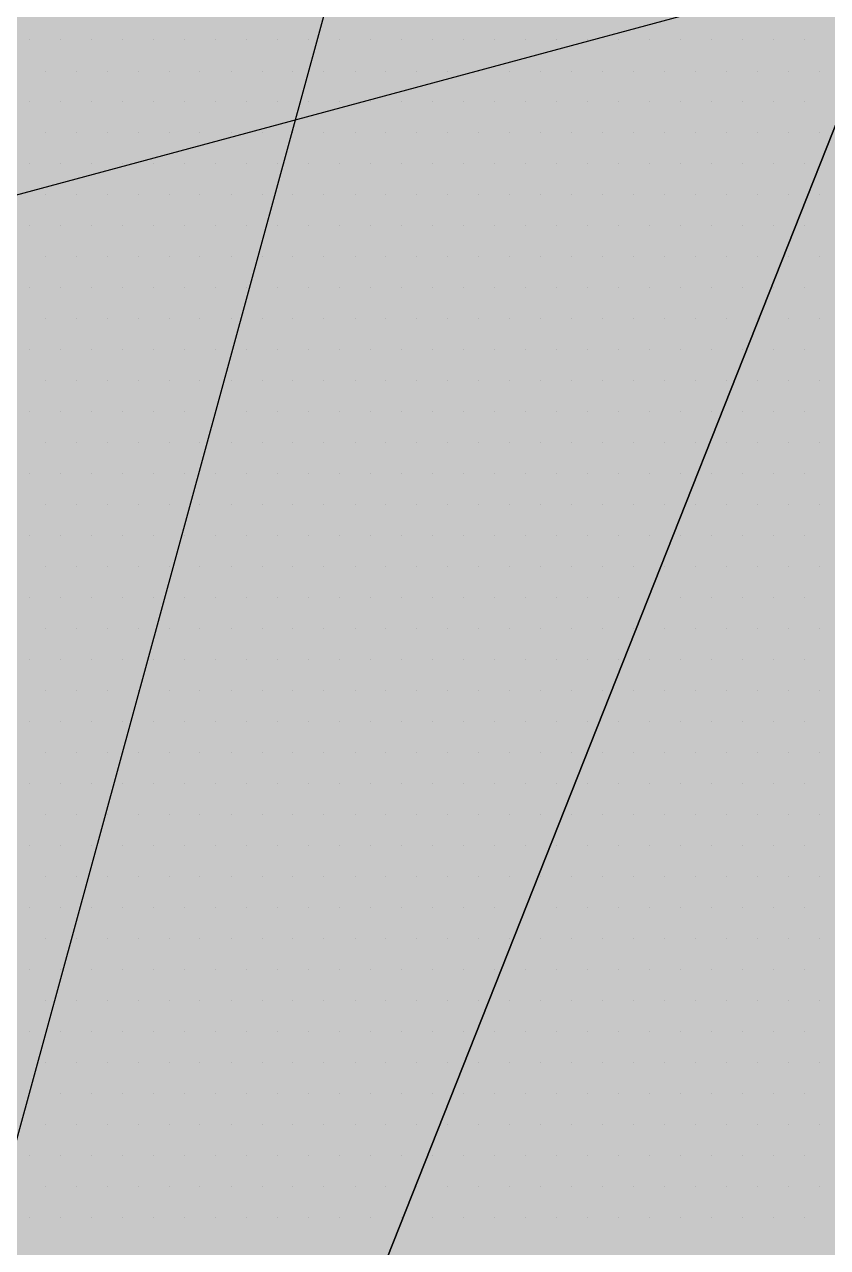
# Paper-space layout 'Layout1' of a CAD drawing. Extents: x -43 to 2298, y -18 to 768.
# Drawn here: x 734.575 to 736.001, y 378.743 to 380.916 of the extents above; entities that cross this region are included whole.
import ezdxf

# ---------------------------------------------------------------- set-up
doc = ezdxf.new("R2010")
doc.units = 0
doc.header["$LTSCALE"] = 2
doc.linetypes.add('CACHEX2', pattern=[0.75, 0.5, -0.25])
doc.layers.add('CARTOUCHE', color=7, linetype='Continuous')
doc.layers.add('LOGO', color=7, linetype='Continuous')

# ---------------------------------------------------------------- blocks, each defined once
blk = doc.blocks.new('A$C715108E3')
at = {"layer": 'LOGO', "color": 131}
for p, q in [((-11.7628, -14.8905), (-11.7628, -14.8905)), ((-11.6713, -14.8905), (-11.6713, -14.8905)), ((-11.5795, -14.8905), (-11.5795, -14.8905)), ((-11.4877, -14.8905), (-11.4877, -14.8905)), ((-11.3966, -14.8905), (-11.3966, -14.8905)), ((-11.3046, -14.8905), (-11.3046, -14.8905)), ((-11.2126, -14.8905), (-11.2126, -14.8905)), ((-11.1213, -14.8905), (-11.1213, -14.8905)), ((-11.0293, -14.8905), (-11.0293, -14.8905)), ((-10.9374, -14.8905), (-10.9374, -14.8905)), ((-10.846, -14.8905), (-10.846, -14.8905)), ((-10.754, -14.8905), (-10.754, -14.8905)), ((-10.6619, -14.8905), (-10.6619, -14.8905)), ((-10.5703, -14.8905), (-10.5703, -14.8905)), ((-10.479, -14.8905), (-10.479, -14.8905)), ((-10.3868, -14.8905), (-10.3868, -14.8905)), ((-10.295, -14.8905), (-10.295, -14.8905)), ((-10.2037, -14.8905), (-10.2037, -14.8905)), ((-10.1117, -14.8905), (-10.1117, -14.8905)), ((-10.0199, -14.8905), (-10.0199, -14.8905)), ((-9.9286, -14.8905), (-9.9286, -14.8905)), ((-9.8369, -14.8905), (-9.8369, -14.8905)), ((-9.7449, -14.8905), (-9.7449, -14.8905)), ((-9.6537, -14.8905), (-9.6537, -14.8905)), ((-9.5616, -14.8905), (-9.5616, -14.8905)), ((-9.4696, -14.8905), (-9.4696, -14.8905)), ((-11.7174, -14.9827), (-11.7174, -14.9827)), ((-11.6252, -14.9827), (-11.6252, -14.9827)), ((-11.5338, -14.9827), (-11.5338, -14.9827)), ((-11.442, -14.9827), (-11.442, -14.9827)), ((-11.3501, -14.9827), (-11.3501, -14.9827)), ((-11.2587, -14.9827), (-11.2587, -14.9827)), ((-11.1668, -14.9827), (-11.1668, -14.9827)), ((-11.0748, -14.9827), (-11.0748, -14.9827)), ((-10.9835, -14.9827), (-10.9835, -14.9827)), ((-10.8917, -14.9827), (-10.8917, -14.9827)), ((-10.7995, -14.9827), (-10.7995, -14.9827)), ((-10.7084, -14.9827), (-10.7084, -14.9827)), ((-10.6166, -14.9827), (-10.6166, -14.9827)), ((-10.5248, -14.9827), (-10.5248, -14.9827)), ((-10.4327, -14.9827), (-10.4327, -14.9827)), ((-10.3415, -14.9827), (-10.3415, -14.9827)), ((-10.2496, -14.9827), (-10.2496, -14.9827)), ((-10.1578, -14.9827), (-10.1578, -14.9827)), ((-10.0662, -14.9827), (-10.0662, -14.9827)), ((-9.9741, -14.9827), (-9.9741, -14.9827)), ((-9.8823, -14.9827), (-9.8823, -14.9827)), ((-9.7912, -14.9827), (-9.7912, -14.9827)), ((-9.699, -14.9827), (-9.699, -14.9827)), ((-9.6072, -14.9827), (-9.6072, -14.9827)), ((-9.5159, -14.9827), (-9.5159, -14.9827)), ((-9.4239, -14.9827), (-9.4239, -14.9827)), ((-11.7628, -15.0742), (-11.7628, -15.0742)), ((-11.6713, -15.0742), (-11.6713, -15.0742)), ((-11.5795, -15.0742), (-11.5795, -15.0742)), ((-11.4877, -15.0742), (-11.4877, -15.0742)), ((-11.3966, -15.0742), (-11.3966, -15.0742)), ((-11.3046, -15.0742), (-11.3046, -15.0742)), ((-11.2126, -15.0742), (-11.2126, -15.0742)), ((-11.1213, -15.0742), (-11.1213, -15.0742)), ((-11.0293, -15.0742), (-11.0293, -15.0742)), ((-10.9374, -15.0742), (-10.9374, -15.0742)), ((-10.846, -15.0742), (-10.846, -15.0742)), ((-10.754, -15.0742), (-10.754, -15.0742)), ((-10.6619, -15.0742), (-10.6619, -15.0742)), ((-10.5703, -15.0742), (-10.5703, -15.0742)), ((-10.479, -15.0742), (-10.479, -15.0742)), ((-10.3868, -15.0742), (-10.3868, -15.0742)), ((-10.295, -15.0742), (-10.295, -15.0742)), ((-10.2037, -15.0742), (-10.2037, -15.0742)), ((-10.1117, -15.0742), (-10.1117, -15.0742)), ((-10.0199, -15.0742), (-10.0199, -15.0742)), ((-9.9286, -15.0742), (-9.9286, -15.0742)), ((-9.8369, -15.0742), (-9.8369, -15.0742)), ((-9.7449, -15.0742), (-9.7449, -15.0742)), ((-9.6537, -15.0742), (-9.6537, -15.0742)), ((-9.5616, -15.0742), (-9.5616, -15.0742)), ((-9.4696, -15.0742), (-9.4696, -15.0742)), ((-11.7174, -15.1655), (-11.7174, -15.1655)), ((-11.6252, -15.1655), (-11.6252, -15.1655)), ((-11.5338, -15.1655), (-11.5338, -15.1655)), ((-11.442, -15.1655), (-11.442, -15.1655)), ((-11.3501, -15.1655), (-11.3501, -15.1655)), ((-11.2587, -15.1655), (-11.2587, -15.1655)), ((-11.1668, -15.1655), (-11.1668, -15.1655)), ((-11.0748, -15.1655), (-11.0748, -15.1655)), ((-10.9835, -15.1655), (-10.9835, -15.1655)), ((-10.8917, -15.1655), (-10.8917, -15.1655)), ((-10.7995, -15.1655), (-10.7995, -15.1655)), ((-10.7084, -15.1655), (-10.7084, -15.1655)), ((-10.6166, -15.1655), (-10.6166, -15.1655)), ((-10.5248, -15.1655), (-10.5248, -15.1655)), ((-10.4327, -15.1655), (-10.4327, -15.1655)), ((-10.3415, -15.1655), (-10.3415, -15.1655)), ((-10.2496, -15.1655), (-10.2496, -15.1655)), ((-10.1578, -15.1655), (-10.1578, -15.1655)), ((-10.0662, -15.1655), (-10.0662, -15.1655)), ((-9.9741, -15.1655), (-9.9741, -15.1655)), ((-9.8823, -15.1655), (-9.8823, -15.1655)), ((-9.7912, -15.1655), (-9.7912, -15.1655)), ((-9.699, -15.1655), (-9.699, -15.1655)), ((-9.6072, -15.1655), (-9.6072, -15.1655)), ((-9.5159, -15.1655), (-9.5159, -15.1655)), ((-9.4239, -15.1655), (-9.4239, -15.1655)), ((-11.7628, -15.2579), (-11.7628, -15.2579)), ((-11.6713, -15.2579), (-11.6713, -15.2579)), ((-11.5795, -15.2579), (-11.5795, -15.2579)), ((-11.4877, -15.2579), (-11.4877, -15.2579)), ((-11.3966, -15.2579), (-11.3966, -15.2579)), ((-11.3046, -15.2579), (-11.3046, -15.2579)), ((-11.2126, -15.2579), (-11.2126, -15.2579)), ((-11.1213, -15.2579), (-11.1213, -15.2579)), ((-11.0293, -15.2579), (-11.0293, -15.2579)), ((-10.9374, -15.2579), (-10.9374, -15.2579)), ((-10.846, -15.2579), (-10.846, -15.2579)), ((-10.754, -15.2579), (-10.754, -15.2579)), ((-10.6619, -15.2579), (-10.6619, -15.2579)), ((-10.5703, -15.2579), (-10.5703, -15.2579)), ((-10.479, -15.2579), (-10.479, -15.2579)), ((-10.3868, -15.2579), (-10.3868, -15.2579)), ((-10.295, -15.2579), (-10.295, -15.2579)), ((-10.2037, -15.2579), (-10.2037, -15.2579)), ((-10.1117, -15.2579), (-10.1117, -15.2579)), ((-10.0199, -15.2579), (-10.0199, -15.2579)), ((-9.9286, -15.2579), (-9.9286, -15.2579)), ((-9.8369, -15.2579), (-9.8369, -15.2579)), ((-9.7449, -15.2579), (-9.7449, -15.2579)), ((-9.6537, -15.2579), (-9.6537, -15.2579)), ((-9.5616, -15.2579), (-9.5616, -15.2579)), ((-9.4696, -15.2579), (-9.4696, -15.2579)), ((-11.7174, -15.3493), (-11.7174, -15.3493)), ((-11.6252, -15.3493), (-11.6252, -15.3493)), ((-11.5338, -15.3493), (-11.5338, -15.3493)), ((-11.442, -15.3493), (-11.442, -15.3493)), ((-11.3501, -15.3493), (-11.3501, -15.3493)), ((-11.2587, -15.3493), (-11.2587, -15.3493)), ((-11.1668, -15.3493), (-11.1668, -15.3493)), ((-11.0748, -15.3493), (-11.0748, -15.3493)), ((-10.9835, -15.3493), (-10.9835, -15.3493)), ((-10.8917, -15.3493), (-10.8917, -15.3493)), ((-10.7995, -15.3493), (-10.7995, -15.3493)), ((-10.7084, -15.3493), (-10.7084, -15.3493)), ((-10.6166, -15.3493), (-10.6166, -15.3493)), ((-10.5248, -15.3493), (-10.5248, -15.3493)), ((-10.4327, -15.3493), (-10.4327, -15.3493)), ((-10.3415, -15.3493), (-10.3415, -15.3493)), ((-10.2496, -15.3493), (-10.2496, -15.3493)), ((-10.1578, -15.3493), (-10.1578, -15.3493)), ((-10.0662, -15.3493), (-10.0662, -15.3493)), ((-9.9741, -15.3493), (-9.9741, -15.3493)), ((-9.8823, -15.3493), (-9.8823, -15.3493)), ((-9.7912, -15.3493), (-9.7912, -15.3493)), ((-9.699, -15.3493), (-9.699, -15.3493)), ((-9.6072, -15.3493), (-9.6072, -15.3493)), ((-9.5159, -15.3493), (-9.5159, -15.3493)), ((-9.4239, -15.3493), (-9.4239, -15.3493)), ((-11.7628, -15.4406), (-11.7628, -15.4406)), ((-11.6713, -15.4406), (-11.6713, -15.4406)), ((-11.5795, -15.4406), (-11.5795, -15.4406)), ((-11.4877, -15.4406), (-11.4877, -15.4406)), ((-11.3966, -15.4406), (-11.3966, -15.4406)), ((-11.3046, -15.4406), (-11.3046, -15.4406)), ((-11.2126, -15.4406), (-11.2126, -15.4406)), ((-11.1213, -15.4406), (-11.1213, -15.4406)), ((-11.0293, -15.4406), (-11.0293, -15.4406)), ((-10.9374, -15.4406), (-10.9374, -15.4406)), ((-10.846, -15.4406), (-10.846, -15.4406)), ((-10.754, -15.4406), (-10.754, -15.4406)), ((-10.6619, -15.4406), (-10.6619, -15.4406)), ((-10.5703, -15.4406), (-10.5703, -15.4406)), ((-10.479, -15.4406), (-10.479, -15.4406)), ((-10.3868, -15.4406), (-10.3868, -15.4406)), ((-10.295, -15.4406), (-10.295, -15.4406)), ((-10.2037, -15.4406), (-10.2037, -15.4406)), ((-10.1117, -15.4406), (-10.1117, -15.4406)), ((-10.0199, -15.4406), (-10.0199, -15.4406)), ((-9.9286, -15.4406), (-9.9286, -15.4406)), ((-9.8369, -15.4406), (-9.8369, -15.4406)), ((-9.7449, -15.4406), (-9.7449, -15.4406)), ((-9.6537, -15.4406), (-9.6537, -15.4406)), ((-9.5616, -15.4406), (-9.5616, -15.4406)), ((-9.4696, -15.4406), (-9.4696, -15.4406)), ((-11.7174, -15.5332), (-11.7174, -15.5332)), ((-11.6252, -15.5332), (-11.6252, -15.5332)), ((-11.5338, -15.5332), (-11.5338, -15.5332)), ((-11.442, -15.5332), (-11.442, -15.5332)), ((-11.3501, -15.5332), (-11.3501, -15.5332)), ((-11.2587, -15.5332), (-11.2587, -15.5332)), ((-11.1668, -15.5332), (-11.1668, -15.5332)), ((-11.0748, -15.5332), (-11.0748, -15.5332)), ((-10.9835, -15.5332), (-10.9835, -15.5332)), ((-10.8917, -15.5332), (-10.8917, -15.5332)), ((-10.7995, -15.5332), (-10.7995, -15.5332)), ((-10.7084, -15.5332), (-10.7084, -15.5332)), ((-10.6166, -15.5332), (-10.6166, -15.5332)), ((-10.5248, -15.5332), (-10.5248, -15.5332)), ((-10.4327, -15.5332), (-10.4327, -15.5332)), ((-10.3415, -15.5332), (-10.3415, -15.5332)), ((-10.2496, -15.5332), (-10.2496, -15.5332)), ((-10.1578, -15.5332), (-10.1578, -15.5332)), ((-10.0662, -15.5332), (-10.0662, -15.5332)), ((-9.9741, -15.5332), (-9.9741, -15.5332)), ((-9.8823, -15.5332), (-9.8823, -15.5332)), ((-9.7912, -15.5332), (-9.7912, -15.5332)), ((-9.699, -15.5332), (-9.699, -15.5332)), ((-9.6072, -15.5332), (-9.6072, -15.5332)), ((-9.5159, -15.5332), (-9.5159, -15.5332)), ((-9.4239, -15.5332), (-9.4239, -15.5332)), ((-11.7628, -15.6246), (-11.7628, -15.6246)), ((-11.6713, -15.6246), (-11.6713, -15.6246)), ((-11.5795, -15.6246), (-11.5795, -15.6246)), ((-11.4877, -15.6246), (-11.4877, -15.6246)), ((-11.3966, -15.6246), (-11.3966, -15.6246)), ((-11.3046, -15.6246), (-11.3046, -15.6246)), ((-11.2126, -15.6246), (-11.2126, -15.6246)), ((-11.1213, -15.6246), (-11.1213, -15.6246)), ((-11.0293, -15.6246), (-11.0293, -15.6246)), ((-10.9374, -15.6246), (-10.9374, -15.6246)), ((-10.846, -15.6246), (-10.846, -15.6246)), ((-10.754, -15.6246), (-10.754, -15.6246)), ((-10.6619, -15.6246), (-10.6619, -15.6246)), ((-10.5703, -15.6246), (-10.5703, -15.6246)), ((-10.479, -15.6246), (-10.479, -15.6246)), ((-10.3868, -15.6246), (-10.3868, -15.6246)), ((-10.295, -15.6246), (-10.295, -15.6246)), ((-10.2037, -15.6246), (-10.2037, -15.6246)), ((-10.1117, -15.6246), (-10.1117, -15.6246)), ((-10.0199, -15.6246), (-10.0199, -15.6246)), ((-9.9286, -15.6246), (-9.9286, -15.6246)), ((-9.8369, -15.6246), (-9.8369, -15.6246)), ((-9.7449, -15.6246), (-9.7449, -15.6246)), ((-9.6537, -15.6246), (-9.6537, -15.6246)), ((-9.5616, -15.6246), (-9.5616, -15.6246)), ((-9.4696, -15.6246), (-9.4696, -15.6246)), ((-11.7174, -15.7159), (-11.7174, -15.7159)), ((-11.6252, -15.7159), (-11.6252, -15.7159)), ((-11.5338, -15.7159), (-11.5338, -15.7159)), ((-11.442, -15.7159), (-11.442, -15.7159)), ((-11.3501, -15.7159), (-11.3501, -15.7159)), ((-11.2587, -15.7159), (-11.2587, -15.7159)), ((-11.1668, -15.7159), (-11.1668, -15.7159)), ((-11.0748, -15.7159), (-11.0748, -15.7159)), ((-10.9835, -15.7159), (-10.9835, -15.7159)), ((-10.8917, -15.7159), (-10.8917, -15.7159)), ((-10.7995, -15.7159), (-10.7995, -15.7159)), ((-10.7084, -15.7159), (-10.7084, -15.7159)), ((-10.6166, -15.7159), (-10.6166, -15.7159)), ((-10.5248, -15.7159), (-10.5248, -15.7159)), ((-10.4327, -15.7159), (-10.4327, -15.7159)), ((-10.3415, -15.7159), (-10.3415, -15.7159)), ((-10.2496, -15.7159), (-10.2496, -15.7159)), ((-10.1578, -15.7159), (-10.1578, -15.7159)), ((-10.0662, -15.7159), (-10.0662, -15.7159)), ((-9.9741, -15.7159), (-9.9741, -15.7159)), ((-9.8823, -15.7159), (-9.8823, -15.7159)), ((-9.7912, -15.7159), (-9.7912, -15.7159)), ((-9.699, -15.7159), (-9.699, -15.7159)), ((-9.6072, -15.7159), (-9.6072, -15.7159)), ((-9.5159, -15.7159), (-9.5159, -15.7159)), ((-9.4239, -15.7159), (-9.4239, -15.7159)), ((-11.7628, -15.8081), (-11.7628, -15.8081)), ((-11.6713, -15.8081), (-11.6713, -15.8081)), ((-11.5795, -15.8081), (-11.5795, -15.8081)), ((-11.4877, -15.8081), (-11.4877, -15.8081)), ((-11.3966, -15.8081), (-11.3966, -15.8081)), ((-11.3046, -15.8081), (-11.3046, -15.8081)), ((-11.2126, -15.8081), (-11.2126, -15.8081)), ((-11.1213, -15.8081), (-11.1213, -15.8081)), ((-11.0293, -15.8081), (-11.0293, -15.8081)), ((-10.9374, -15.8081), (-10.9374, -15.8081)), ((-10.846, -15.8081), (-10.846, -15.8081)), ((-10.754, -15.8081), (-10.754, -15.8081)), ((-10.6619, -15.8081), (-10.6619, -15.8081)), ((-10.5703, -15.8081), (-10.5703, -15.8081)), ((-10.479, -15.8081), (-10.479, -15.8081)), ((-10.3868, -15.8081), (-10.3868, -15.8081)), ((-10.295, -15.8081), (-10.295, -15.8081)), ((-10.2037, -15.8081), (-10.2037, -15.8081)), ((-10.1117, -15.8081), (-10.1117, -15.8081)), ((-10.0199, -15.8081), (-10.0199, -15.8081)), ((-9.9286, -15.8081), (-9.9286, -15.8081)), ((-9.8369, -15.8081), (-9.8369, -15.8081)), ((-9.7449, -15.8081), (-9.7449, -15.8081)), ((-9.6537, -15.8081), (-9.6537, -15.8081)), ((-9.5616, -15.8081), (-9.5616, -15.8081)), ((-9.4696, -15.8081), (-9.4696, -15.8081)), ((-11.7174, -15.8996), (-11.7174, -15.8996)), ((-11.6252, -15.8996), (-11.6252, -15.8996)), ((-11.5338, -15.8996), (-11.5338, -15.8996)), ((-11.442, -15.8996), (-11.442, -15.8996)), ((-11.3501, -15.8996), (-11.3501, -15.8996)), ((-11.2587, -15.8996), (-11.2587, -15.8996)), ((-11.1668, -15.8996), (-11.1668, -15.8996)), ((-11.0748, -15.8996), (-11.0748, -15.8996)), ((-10.9835, -15.8996), (-10.9835, -15.8996)), ((-10.8917, -15.8996), (-10.8917, -15.8996)), ((-10.7995, -15.8996), (-10.7995, -15.8996)), ((-10.7084, -15.8996), (-10.7084, -15.8996)), ((-10.6166, -15.8996), (-10.6166, -15.8996)), ((-10.5248, -15.8996), (-10.5248, -15.8996)), ((-10.4327, -15.8996), (-10.4327, -15.8996)), ((-10.3415, -15.8996), (-10.3415, -15.8996)), ((-10.2496, -15.8996), (-10.2496, -15.8996)), ((-10.1578, -15.8996), (-10.1578, -15.8996)), ((-10.0662, -15.8996), (-10.0662, -15.8996)), ((-9.9741, -15.8996), (-9.9741, -15.8996)), ((-9.8823, -15.8996), (-9.8823, -15.8996)), ((-9.7912, -15.8996), (-9.7912, -15.8996)), ((-9.699, -15.8996), (-9.699, -15.8996)), ((-9.6072, -15.8996), (-9.6072, -15.8996)), ((-9.5159, -15.8996), (-9.5159, -15.8996)), ((-9.4239, -15.8996), (-9.4239, -15.8996)), ((-11.7628, -15.991), (-11.7628, -15.991)), ((-11.6713, -15.991), (-11.6713, -15.991)), ((-11.5795, -15.991), (-11.5795, -15.991)), ((-11.4877, -15.991), (-11.4877, -15.991)), ((-11.3966, -15.991), (-11.3966, -15.991)), ((-11.3046, -15.991), (-11.3046, -15.991)), ((-11.2126, -15.991), (-11.2126, -15.991)), ((-11.1213, -15.991), (-11.1213, -15.991)), ((-11.0293, -15.991), (-11.0293, -15.991)), ((-10.9374, -15.991), (-10.9374, -15.991)), ((-10.846, -15.991), (-10.846, -15.991)), ((-10.754, -15.991), (-10.754, -15.991)), ((-10.6619, -15.991), (-10.6619, -15.991)), ((-10.5703, -15.991), (-10.5703, -15.991)), ((-10.479, -15.991), (-10.479, -15.991)), ((-10.3868, -15.991), (-10.3868, -15.991)), ((-10.295, -15.991), (-10.295, -15.991)), ((-10.2037, -15.991), (-10.2037, -15.991)), ((-10.1117, -15.991), (-10.1117, -15.991)), ((-10.0199, -15.991), (-10.0199, -15.991)), ((-9.9286, -15.991), (-9.9286, -15.991)), ((-9.8369, -15.991), (-9.8369, -15.991)), ((-9.7449, -15.991), (-9.7449, -15.991)), ((-9.6537, -15.991), (-9.6537, -15.991)), ((-9.5616, -15.991), (-9.5616, -15.991)), ((-9.4696, -15.991), (-9.4696, -15.991)), ((-11.7174, -16.0834), (-11.7174, -16.0834)), ((-11.6252, -16.0834), (-11.6252, -16.0834)), ((-11.5338, -16.0834), (-11.5338, -16.0834)), ((-11.442, -16.0834), (-11.442, -16.0834)), ((-11.3501, -16.0834), (-11.3501, -16.0834)), ((-11.2587, -16.0834), (-11.2587, -16.0834)), ((-11.1668, -16.0834), (-11.1668, -16.0834)), ((-11.0748, -16.0834), (-11.0748, -16.0834)), ((-10.9835, -16.0834), (-10.9835, -16.0834)), ((-10.8917, -16.0834), (-10.8917, -16.0834)), ((-10.7995, -16.0834), (-10.7995, -16.0834)), ((-10.7084, -16.0834), (-10.7084, -16.0834)), ((-10.6166, -16.0834), (-10.6166, -16.0834)), ((-10.5248, -16.0834), (-10.5248, -16.0834)), ((-10.4327, -16.0834), (-10.4327, -16.0834)), ((-10.3415, -16.0834), (-10.3415, -16.0834)), ((-10.2496, -16.0834), (-10.2496, -16.0834)), ((-10.1578, -16.0834), (-10.1578, -16.0834)), ((-10.0662, -16.0834), (-10.0662, -16.0834)), ((-9.9741, -16.0834), (-9.9741, -16.0834)), ((-9.8823, -16.0834), (-9.8823, -16.0834)), ((-9.7912, -16.0834), (-9.7912, -16.0834)), ((-9.699, -16.0834), (-9.699, -16.0834)), ((-9.6072, -16.0834), (-9.6072, -16.0834)), ((-9.5159, -16.0834), (-9.5159, -16.0834)), ((-9.4239, -16.0834), (-9.4239, -16.0834)), ((-11.7628, -16.1747), (-11.7628, -16.1747)), ((-11.6713, -16.1747), (-11.6713, -16.1747)), ((-11.5795, -16.1747), (-11.5795, -16.1747)), ((-11.4877, -16.1747), (-11.4877, -16.1747)), ((-11.3966, -16.1747), (-11.3966, -16.1747)), ((-11.3046, -16.1747), (-11.3046, -16.1747)), ((-11.2126, -16.1747), (-11.2126, -16.1747)), ((-11.1213, -16.1747), (-11.1213, -16.1747)), ((-11.0293, -16.1747), (-11.0293, -16.1747)), ((-10.9374, -16.1747), (-10.9374, -16.1747)), ((-10.846, -16.1747), (-10.846, -16.1747)), ((-10.754, -16.1747), (-10.754, -16.1747)), ((-10.6619, -16.1747), (-10.6619, -16.1747)), ((-10.5703, -16.1747), (-10.5703, -16.1747)), ((-10.479, -16.1747), (-10.479, -16.1747)), ((-10.3868, -16.1747), (-10.3868, -16.1747)), ((-10.295, -16.1747), (-10.295, -16.1747)), ((-10.2037, -16.1747), (-10.2037, -16.1747)), ((-10.1117, -16.1747), (-10.1117, -16.1747)), ((-10.0199, -16.1747), (-10.0199, -16.1747)), ((-9.9286, -16.1747), (-9.9286, -16.1747)), ((-9.8369, -16.1747), (-9.8369, -16.1747)), ((-9.7449, -16.1747), (-9.7449, -16.1747)), ((-9.6537, -16.1747), (-9.6537, -16.1747)), ((-9.5616, -16.1747), (-9.5616, -16.1747)), ((-9.4696, -16.1747), (-9.4696, -16.1747)), ((-11.7174, -16.2673), (-11.7174, -16.2673)), ((-11.6252, -16.2673), (-11.6252, -16.2673)), ((-11.5338, -16.2673), (-11.5338, -16.2673)), ((-11.442, -16.2673), (-11.442, -16.2673)), ((-11.3501, -16.2673), (-11.3501, -16.2673)), ((-11.2587, -16.2673), (-11.2587, -16.2673)), ((-11.1668, -16.2673), (-11.1668, -16.2673)), ((-11.0748, -16.2673), (-11.0748, -16.2673)), ((-10.9835, -16.2673), (-10.9835, -16.2673)), ((-10.8917, -16.2673), (-10.8917, -16.2673)), ((-10.7995, -16.2673), (-10.7995, -16.2673)), ((-10.7084, -16.2673), (-10.7084, -16.2673)), ((-10.6166, -16.2673), (-10.6166, -16.2673)), ((-10.5248, -16.2673), (-10.5248, -16.2673)), ((-10.4327, -16.2673), (-10.4327, -16.2673)), ((-10.3415, -16.2673), (-10.3415, -16.2673)), ((-10.2496, -16.2673), (-10.2496, -16.2673)), ((-10.1578, -16.2673), (-10.1578, -16.2673)), ((-10.0662, -16.2673), (-10.0662, -16.2673)), ((-9.9741, -16.2673), (-9.9741, -16.2673)), ((-9.8823, -16.2673), (-9.8823, -16.2673)), ((-9.7912, -16.2673), (-9.7912, -16.2673)), ((-9.699, -16.2673), (-9.699, -16.2673)), ((-9.6072, -16.2673), (-9.6072, -16.2673)), ((-9.5159, -16.2673), (-9.5159, -16.2673)), ((-9.4239, -16.2673), (-9.4239, -16.2673)), ((-11.7628, -16.3587), (-11.7628, -16.3587)), ((-11.6713, -16.3587), (-11.6713, -16.3587)), ((-11.5795, -16.3587), (-11.5795, -16.3587)), ((-11.4877, -16.3587), (-11.4877, -16.3587)), ((-11.3966, -16.3587), (-11.3966, -16.3587)), ((-11.3046, -16.3587), (-11.3046, -16.3587)), ((-11.2126, -16.3587), (-11.2126, -16.3587)), ((-11.1213, -16.3587), (-11.1213, -16.3587)), ((-11.0293, -16.3587), (-11.0293, -16.3587)), ((-10.9374, -16.3587), (-10.9374, -16.3587)), ((-10.846, -16.3587), (-10.846, -16.3587)), ((-10.754, -16.3587), (-10.754, -16.3587)), ((-10.6619, -16.3587), (-10.6619, -16.3587)), ((-10.5703, -16.3587), (-10.5703, -16.3587)), ((-10.479, -16.3587), (-10.479, -16.3587)), ((-10.3868, -16.3587), (-10.3868, -16.3587)), ((-10.295, -16.3587), (-10.295, -16.3587)), ((-10.2037, -16.3587), (-10.2037, -16.3587)), ((-10.1117, -16.3587), (-10.1117, -16.3587)), ((-10.0199, -16.3587), (-10.0199, -16.3587)), ((-9.9286, -16.3587), (-9.9286, -16.3587)), ((-9.8369, -16.3587), (-9.8369, -16.3587)), ((-9.7449, -16.3587), (-9.7449, -16.3587)), ((-9.6537, -16.3587), (-9.6537, -16.3587)), ((-9.5616, -16.3587), (-9.5616, -16.3587)), ((-9.4696, -16.3587), (-9.4696, -16.3587)), ((-11.7174, -16.45), (-11.7174, -16.45)), ((-11.6252, -16.45), (-11.6252, -16.45)), ((-11.5338, -16.45), (-11.5338, -16.45)), ((-11.442, -16.45), (-11.442, -16.45)), ((-11.3501, -16.45), (-11.3501, -16.45)), ((-11.2587, -16.45), (-11.2587, -16.45)), ((-11.1668, -16.45), (-11.1668, -16.45)), ((-11.0748, -16.45), (-11.0748, -16.45)), ((-10.9835, -16.45), (-10.9835, -16.45)), ((-10.8917, -16.45), (-10.8917, -16.45)), ((-10.7995, -16.45), (-10.7995, -16.45)), ((-10.7084, -16.45), (-10.7084, -16.45)), ((-10.6166, -16.45), (-10.6166, -16.45)), ((-10.5248, -16.45), (-10.5248, -16.45)), ((-10.4327, -16.45), (-10.4327, -16.45)), ((-10.3415, -16.45), (-10.3415, -16.45)), ((-10.2496, -16.45), (-10.2496, -16.45)), ((-10.1578, -16.45), (-10.1578, -16.45)), ((-10.0662, -16.45), (-10.0662, -16.45)), ((-9.9741, -16.45), (-9.9741, -16.45)), ((-9.8823, -16.45), (-9.8823, -16.45)), ((-9.7912, -16.45), (-9.7912, -16.45)), ((-9.699, -16.45), (-9.699, -16.45)), ((-9.6072, -16.45), (-9.6072, -16.45)), ((-9.5159, -16.45), (-9.5159, -16.45)), ((-9.4239, -16.45), (-9.4239, -16.45)), ((-11.7628, -16.5424), (-11.7628, -16.5424)), ((-11.6713, -16.5424), (-11.6713, -16.5424)), ((-11.5795, -16.5424), (-11.5795, -16.5424)), ((-11.4877, -16.5424), (-11.4877, -16.5424)), ((-11.3966, -16.5424), (-11.3966, -16.5424)), ((-11.3046, -16.5424), (-11.3046, -16.5424)), ((-11.2126, -16.5424), (-11.2126, -16.5424)), ((-11.1213, -16.5424), (-11.1213, -16.5424)), ((-11.0293, -16.5424), (-11.0293, -16.5424)), ((-10.9374, -16.5424), (-10.9374, -16.5424)), ((-10.846, -16.5424), (-10.846, -16.5424)), ((-10.754, -16.5424), (-10.754, -16.5424)), ((-10.6619, -16.5424), (-10.6619, -16.5424)), ((-10.5703, -16.5424), (-10.5703, -16.5424)), ((-10.479, -16.5424), (-10.479, -16.5424)), ((-10.3868, -16.5424), (-10.3868, -16.5424)), ((-10.295, -16.5424), (-10.295, -16.5424)), ((-10.2037, -16.5424), (-10.2037, -16.5424)), ((-10.1117, -16.5424), (-10.1117, -16.5424)), ((-10.0199, -16.5424), (-10.0199, -16.5424)), ((-9.9286, -16.5424), (-9.9286, -16.5424)), ((-9.8369, -16.5424), (-9.8369, -16.5424)), ((-9.7449, -16.5424), (-9.7449, -16.5424)), ((-9.6537, -16.5424), (-9.6537, -16.5424)), ((-9.5616, -16.5424), (-9.5616, -16.5424)), ((-9.4696, -16.5424), (-9.4696, -16.5424)), ((-11.7174, -16.6339), (-11.7174, -16.6339)), ((-11.6252, -16.6339), (-11.6252, -16.6339)), ((-11.5338, -16.6339), (-11.5338, -16.6339)), ((-11.442, -16.6339), (-11.442, -16.6339)), ((-11.3501, -16.6339), (-11.3501, -16.6339)), ((-11.2587, -16.6339), (-11.2587, -16.6339)), ((-11.1668, -16.6339), (-11.1668, -16.6339)), ((-11.0748, -16.6339), (-11.0748, -16.6339)), ((-10.9835, -16.6339), (-10.9835, -16.6339)), ((-10.8917, -16.6339), (-10.8917, -16.6339)), ((-10.7995, -16.6339), (-10.7995, -16.6339)), ((-10.7084, -16.6339), (-10.7084, -16.6339)), ((-10.6166, -16.6339), (-10.6166, -16.6339)), ((-10.5248, -16.6339), (-10.5248, -16.6339)), ((-10.4327, -16.6339), (-10.4327, -16.6339)), ((-10.3415, -16.6339), (-10.3415, -16.6339)), ((-10.2496, -16.6339), (-10.2496, -16.6339)), ((-10.1578, -16.6339), (-10.1578, -16.6339)), ((-10.0662, -16.6339), (-10.0662, -16.6339)), ((-9.9741, -16.6339), (-9.9741, -16.6339)), ((-9.8823, -16.6339), (-9.8823, -16.6339)), ((-9.7912, -16.6339), (-9.7912, -16.6339)), ((-9.699, -16.6339), (-9.699, -16.6339)), ((-9.6072, -16.6339), (-9.6072, -16.6339)), ((-9.5159, -16.6339), (-9.5159, -16.6339)), ((-9.4239, -16.6339), (-9.4239, -16.6339)), ((-11.7628, -16.7251), (-11.7628, -16.7251)), ((-11.6713, -16.7251), (-11.6713, -16.7251)), ((-11.5795, -16.7251), (-11.5795, -16.7251)), ((-11.4877, -16.7251), (-11.4877, -16.7251)), ((-11.3966, -16.7251), (-11.3966, -16.7251)), ((-11.3046, -16.7251), (-11.3046, -16.7251)), ((-11.2126, -16.7251), (-11.2126, -16.7251)), ((-11.1213, -16.7251), (-11.1213, -16.7251)), ((-11.0293, -16.7251), (-11.0293, -16.7251)), ((-10.9374, -16.7251), (-10.9374, -16.7251)), ((-10.846, -16.7251), (-10.846, -16.7251)), ((-10.754, -16.7251), (-10.754, -16.7251)), ((-10.6619, -16.7251), (-10.6619, -16.7251)), ((-10.5703, -16.7251), (-10.5703, -16.7251)), ((-10.479, -16.7251), (-10.479, -16.7251)), ((-10.3868, -16.7251), (-10.3868, -16.7251)), ((-10.295, -16.7251), (-10.295, -16.7251)), ((-10.2037, -16.7251), (-10.2037, -16.7251)), ((-10.1117, -16.7251), (-10.1117, -16.7251)), ((-10.0199, -16.7251), (-10.0199, -16.7251)), ((-9.9286, -16.7251), (-9.9286, -16.7251)), ((-9.8369, -16.7251), (-9.8369, -16.7251)), ((-9.7449, -16.7251), (-9.7449, -16.7251)), ((-9.6537, -16.7251), (-9.6537, -16.7251)), ((-9.5616, -16.7251), (-9.5616, -16.7251)), ((-9.4696, -16.7251), (-9.4696, -16.7251)), ((-11.7174, -16.8175), (-11.7174, -16.8175)), ((-11.6252, -16.8175), (-11.6252, -16.8175)), ((-11.5338, -16.8175), (-11.5338, -16.8175)), ((-11.442, -16.8175), (-11.442, -16.8175)), ((-11.3501, -16.8175), (-11.3501, -16.8175)), ((-11.2587, -16.8175), (-11.2587, -16.8175)), ((-11.1668, -16.8175), (-11.1668, -16.8175)), ((-11.0748, -16.8175), (-11.0748, -16.8175)), ((-10.9835, -16.8175), (-10.9835, -16.8175)), ((-10.8917, -16.8175), (-10.8917, -16.8175)), ((-10.7995, -16.8175), (-10.7995, -16.8175)), ((-10.7084, -16.8175), (-10.7084, -16.8175)), ((-10.6166, -16.8175), (-10.6166, -16.8175)), ((-10.5248, -16.8175), (-10.5248, -16.8175)), ((-10.4327, -16.8175), (-10.4327, -16.8175)), ((-10.3415, -16.8175), (-10.3415, -16.8175)), ((-10.2496, -16.8175), (-10.2496, -16.8175)), ((-10.1578, -16.8175), (-10.1578, -16.8175)), ((-10.0662, -16.8175), (-10.0662, -16.8175)), ((-9.9741, -16.8175), (-9.9741, -16.8175)), ((-9.8823, -16.8175), (-9.8823, -16.8175)), ((-9.7912, -16.8175), (-9.7912, -16.8175)), ((-9.699, -16.8175), (-9.699, -16.8175)), ((-9.6072, -16.8175), (-9.6072, -16.8175)), ((-9.5159, -16.8175), (-9.5159, -16.8175)), ((-9.4239, -16.8175), (-9.4239, -16.8175)), ((-11.7628, -16.909), (-11.7628, -16.909)), ((-11.6713, -16.909), (-11.6713, -16.909)), ((-11.5795, -16.909), (-11.5795, -16.909)), ((-11.4877, -16.909), (-11.4877, -16.909)), ((-11.3966, -16.909), (-11.3966, -16.909)), ((-11.3046, -16.909), (-11.3046, -16.909)), ((-11.2126, -16.909), (-11.2126, -16.909)), ((-11.1213, -16.909), (-11.1213, -16.909)), ((-11.0293, -16.909), (-11.0293, -16.909)), ((-10.9374, -16.909), (-10.9374, -16.909)), ((-10.846, -16.909), (-10.846, -16.909)), ((-10.754, -16.909), (-10.754, -16.909)), ((-10.6619, -16.909), (-10.6619, -16.909)), ((-10.5703, -16.909), (-10.5703, -16.909)), ((-10.479, -16.909), (-10.479, -16.909)), ((-10.3868, -16.909), (-10.3868, -16.909)), ((-10.295, -16.909), (-10.295, -16.909)), ((-10.2037, -16.909), (-10.2037, -16.909)), ((-10.1117, -16.909), (-10.1117, -16.909)), ((-10.0199, -16.909), (-10.0199, -16.909)), ((-9.9286, -16.909), (-9.9286, -16.909)), ((-9.8369, -16.909), (-9.8369, -16.909)), ((-9.7449, -16.909), (-9.7449, -16.909)), ((-9.6537, -16.909), (-9.6537, -16.909)), ((-9.5616, -16.909), (-9.5616, -16.909)), ((-9.4696, -16.909), (-9.4696, -16.909)), ((-11.7174, -17.0003), (-11.7174, -17.0003)), ((-11.6252, -17.0003), (-11.6252, -17.0003)), ((-11.5338, -17.0003), (-11.5338, -17.0003)), ((-11.442, -17.0003), (-11.442, -17.0003)), ((-11.3501, -17.0003), (-11.3501, -17.0003)), ((-11.2587, -17.0003), (-11.2587, -17.0003)), ((-11.1668, -17.0003), (-11.1668, -17.0003)), ((-11.0748, -17.0003), (-11.0748, -17.0003)), ((-10.9835, -17.0003), (-10.9835, -17.0003)), ((-10.8917, -17.0003), (-10.8917, -17.0003)), ((-10.7995, -17.0003), (-10.7995, -17.0003)), ((-10.7084, -17.0003), (-10.7084, -17.0003)), ((-10.6166, -17.0003), (-10.6166, -17.0003)), ((-10.5248, -17.0003), (-10.5248, -17.0003)), ((-10.4327, -17.0003), (-10.4327, -17.0003)), ((-10.3415, -17.0003), (-10.3415, -17.0003)), ((-10.2496, -17.0003), (-10.2496, -17.0003)), ((-10.1578, -17.0003), (-10.1578, -17.0003)), ((-10.0662, -17.0003), (-10.0662, -17.0003)), ((-9.9741, -17.0003), (-9.9741, -17.0003)), ((-9.8823, -17.0003), (-9.8823, -17.0003)), ((-9.7912, -17.0003), (-9.7912, -17.0003)), ((-9.699, -17.0003), (-9.699, -17.0003)), ((-9.6072, -17.0003), (-9.6072, -17.0003)), ((-9.5159, -17.0003), (-9.5159, -17.0003)), ((-9.4239, -17.0003), (-9.4239, -17.0003)), ((-11.7628, -17.0928), (-11.7628, -17.0928)), ((-11.6713, -17.0928), (-11.6713, -17.0928)), ((-11.5795, -17.0928), (-11.5795, -17.0928)), ((-11.4877, -17.0928), (-11.4877, -17.0928)), ((-11.3966, -17.0928), (-11.3966, -17.0928)), ((-11.3046, -17.0928), (-11.3046, -17.0928)), ((-11.2126, -17.0928), (-11.2126, -17.0928)), ((-11.1213, -17.0928), (-11.1213, -17.0928)), ((-11.0293, -17.0928), (-11.0293, -17.0928)), ((-10.9374, -17.0928), (-10.9374, -17.0928)), ((-10.846, -17.0928), (-10.846, -17.0928)), ((-10.754, -17.0928), (-10.754, -17.0928)), ((-10.6619, -17.0928), (-10.6619, -17.0928)), ((-10.5703, -17.0928), (-10.5703, -17.0928)), ((-10.479, -17.0928), (-10.479, -17.0928)), ((-10.3868, -17.0928), (-10.3868, -17.0928)), ((-10.295, -17.0928), (-10.295, -17.0928)), ((-10.2037, -17.0928), (-10.2037, -17.0928)), ((-10.1117, -17.0928), (-10.1117, -17.0928)), ((-10.0199, -17.0928), (-10.0199, -17.0928)), ((-9.9286, -17.0928), (-9.9286, -17.0928)), ((-9.8369, -17.0928), (-9.8369, -17.0928)), ((-9.7449, -17.0928), (-9.7449, -17.0928)), ((-9.6537, -17.0928), (-9.6537, -17.0928)), ((-9.5616, -17.0928), (-9.5616, -17.0928)), ((-9.4696, -17.0928), (-9.4696, -17.0928)), ((-11.7174, -17.1843), (-11.7174, -17.1843)), ((-11.6252, -17.1843), (-11.6252, -17.1843)), ((-11.5338, -17.1843), (-11.5338, -17.1843)), ((-11.442, -17.1843), (-11.442, -17.1843)), ((-11.3501, -17.1843), (-11.3501, -17.1843)), ((-11.2587, -17.1843), (-11.2587, -17.1843)), ((-11.1668, -17.1843), (-11.1668, -17.1843)), ((-11.0748, -17.1843), (-11.0748, -17.1843)), ((-10.9835, -17.1843), (-10.9835, -17.1843)), ((-10.8917, -17.1843), (-10.8917, -17.1843)), ((-10.7995, -17.1843), (-10.7995, -17.1843)), ((-10.7084, -17.1843), (-10.7084, -17.1843)), ((-10.6166, -17.1843), (-10.6166, -17.1843)), ((-10.5248, -17.1843), (-10.5248, -17.1843)), ((-10.4327, -17.1843), (-10.4327, -17.1843)), ((-10.3415, -17.1843), (-10.3415, -17.1843)), ((-10.2496, -17.1843), (-10.2496, -17.1843)), ((-10.1578, -17.1843), (-10.1578, -17.1843)), ((-10.0662, -17.1843), (-10.0662, -17.1843)), ((-9.9741, -17.1843), (-9.9741, -17.1843)), ((-9.8823, -17.1843), (-9.8823, -17.1843)), ((-9.7912, -17.1843), (-9.7912, -17.1843)), ((-9.699, -17.1843), (-9.699, -17.1843)), ((-9.6072, -17.1843), (-9.6072, -17.1843)), ((-9.5159, -17.1843), (-9.5159, -17.1843)), ((-9.4239, -17.1843), (-9.4239, -17.1843)), ((-11.7628, -17.2756), (-11.7628, -17.2756)), ((-11.6713, -17.2756), (-11.6713, -17.2756)), ((-11.5795, -17.2756), (-11.5795, -17.2756)), ((-11.4877, -17.2756), (-11.4877, -17.2756)), ((-11.3966, -17.2756), (-11.3966, -17.2756)), ((-11.3046, -17.2756), (-11.3046, -17.2756)), ((-11.2126, -17.2756), (-11.2126, -17.2756)), ((-11.1213, -17.2756), (-11.1213, -17.2756)), ((-11.0293, -17.2756), (-11.0293, -17.2756)), ((-10.9374, -17.2756), (-10.9374, -17.2756)), ((-10.846, -17.2756), (-10.846, -17.2756)), ((-10.754, -17.2756), (-10.754, -17.2756)), ((-10.6619, -17.2756), (-10.6619, -17.2756)), ((-10.5703, -17.2756), (-10.5703, -17.2756)), ((-10.479, -17.2756), (-10.479, -17.2756)), ((-10.3868, -17.2756), (-10.3868, -17.2756)), ((-10.295, -17.2756), (-10.295, -17.2756)), ((-10.2037, -17.2756), (-10.2037, -17.2756)), ((-10.1117, -17.2756), (-10.1117, -17.2756)), ((-10.0199, -17.2756), (-10.0199, -17.2756)), ((-9.9286, -17.2756), (-9.9286, -17.2756)), ((-9.8369, -17.2756), (-9.8369, -17.2756)), ((-9.7449, -17.2756), (-9.7449, -17.2756)), ((-9.6537, -17.2756), (-9.6537, -17.2756)), ((-9.5616, -17.2756), (-9.5616, -17.2756)), ((-9.4696, -17.2756), (-9.4696, -17.2756)), ((-11.7174, -17.368), (-11.7174, -17.368)), ((-11.6252, -17.368), (-11.6252, -17.368)), ((-11.5338, -17.368), (-11.5338, -17.368)), ((-11.442, -17.368), (-11.442, -17.368)), ((-11.3501, -17.368), (-11.3501, -17.368)), ((-11.2587, -17.368), (-11.2587, -17.368)), ((-11.1668, -17.368), (-11.1668, -17.368)), ((-11.0748, -17.368), (-11.0748, -17.368)), ((-10.9835, -17.368), (-10.9835, -17.368)), ((-10.8917, -17.368), (-10.8917, -17.368)), ((-10.7995, -17.368), (-10.7995, -17.368)), ((-10.7084, -17.368), (-10.7084, -17.368)), ((-10.6166, -17.368), (-10.6166, -17.368)), ((-10.5248, -17.368), (-10.5248, -17.368)), ((-10.4327, -17.368), (-10.4327, -17.368)), ((-10.3415, -17.368), (-10.3415, -17.368)), ((-10.2496, -17.368), (-10.2496, -17.368)), ((-10.1578, -17.368), (-10.1578, -17.368)), ((-10.0662, -17.368), (-10.0662, -17.368)), ((-9.9741, -17.368), (-9.9741, -17.368)), ((-9.8823, -17.368), (-9.8823, -17.368)), ((-9.7912, -17.368), (-9.7912, -17.368)), ((-9.699, -17.368), (-9.699, -17.368)), ((-9.6072, -17.368), (-9.6072, -17.368)), ((-9.5159, -17.368), (-9.5159, -17.368)), ((-9.4239, -17.368), (-9.4239, -17.368)), ((-11.7628, -17.4592), (-11.7628, -17.4592)), ((-11.6713, -17.4592), (-11.6713, -17.4592)), ((-11.5795, -17.4592), (-11.5795, -17.4592)), ((-11.4877, -17.4592), (-11.4877, -17.4592)), ((-11.3966, -17.4592), (-11.3966, -17.4592)), ((-11.3046, -17.4592), (-11.3046, -17.4592)), ((-11.2126, -17.4592), (-11.2126, -17.4592)), ((-11.1213, -17.4592), (-11.1213, -17.4592)), ((-11.0293, -17.4592), (-11.0293, -17.4592)), ((-10.9374, -17.4592), (-10.9374, -17.4592)), ((-10.846, -17.4592), (-10.846, -17.4592)), ((-10.754, -17.4592), (-10.754, -17.4592)), ((-10.6619, -17.4592), (-10.6619, -17.4592)), ((-10.5703, -17.4592), (-10.5703, -17.4592)), ((-10.479, -17.4592), (-10.479, -17.4592)), ((-10.3868, -17.4592), (-10.3868, -17.4592)), ((-10.295, -17.4592), (-10.295, -17.4592)), ((-10.2037, -17.4592), (-10.2037, -17.4592)), ((-10.1117, -17.4592), (-10.1117, -17.4592)), ((-10.0199, -17.4592), (-10.0199, -17.4592)), ((-9.9286, -17.4592), (-9.9286, -17.4592)), ((-9.8369, -17.4592), (-9.8369, -17.4592)), ((-9.7449, -17.4592), (-9.7449, -17.4592)), ((-9.6537, -17.4592), (-9.6537, -17.4592)), ((-9.5616, -17.4592), (-9.5616, -17.4592)), ((-9.4696, -17.4592), (-9.4696, -17.4592)), ((-11.7174, -17.5507), (-11.7174, -17.5507)), ((-11.6252, -17.5507), (-11.6252, -17.5507)), ((-11.5338, -17.5507), (-11.5338, -17.5507)), ((-11.442, -17.5507), (-11.442, -17.5507)), ((-11.3501, -17.5507), (-11.3501, -17.5507)), ((-11.2587, -17.5507), (-11.2587, -17.5507)), ((-11.1668, -17.5507), (-11.1668, -17.5507)), ((-11.0748, -17.5507), (-11.0748, -17.5507)), ((-10.9835, -17.5507), (-10.9835, -17.5507)), ((-10.8917, -17.5507), (-10.8917, -17.5507)), ((-10.7995, -17.5507), (-10.7995, -17.5507)), ((-10.7084, -17.5507), (-10.7084, -17.5507)), ((-10.6166, -17.5507), (-10.6166, -17.5507)), ((-10.5248, -17.5507), (-10.5248, -17.5507)), ((-10.4327, -17.5507), (-10.4327, -17.5507)), ((-10.3415, -17.5507), (-10.3415, -17.5507)), ((-10.2496, -17.5507), (-10.2496, -17.5507)), ((-10.1578, -17.5507), (-10.1578, -17.5507)), ((-10.0662, -17.5507), (-10.0662, -17.5507)), ((-9.9741, -17.5507), (-9.9741, -17.5507)), ((-9.8823, -17.5507), (-9.8823, -17.5507)), ((-9.7912, -17.5507), (-9.7912, -17.5507)), ((-9.699, -17.5507), (-9.699, -17.5507)), ((-9.6072, -17.5507), (-9.6072, -17.5507)), ((-9.5159, -17.5507), (-9.5159, -17.5507)), ((-9.4239, -17.5507), (-9.4239, -17.5507)), ((-11.7628, -17.6431), (-11.7628, -17.6431)), ((-11.6713, -17.6431), (-11.6713, -17.6431)), ((-11.5795, -17.6431), (-11.5795, -17.6431)), ((-11.4877, -17.6431), (-11.4877, -17.6431)), ((-11.3966, -17.6431), (-11.3966, -17.6431)), ((-11.3046, -17.6431), (-11.3046, -17.6431)), ((-11.2126, -17.6431), (-11.2126, -17.6431)), ((-11.1213, -17.6431), (-11.1213, -17.6431)), ((-11.0293, -17.6431), (-11.0293, -17.6431)), ((-10.9374, -17.6431), (-10.9374, -17.6431)), ((-10.846, -17.6431), (-10.846, -17.6431)), ((-10.754, -17.6431), (-10.754, -17.6431)), ((-10.6619, -17.6431), (-10.6619, -17.6431)), ((-10.5703, -17.6431), (-10.5703, -17.6431)), ((-10.479, -17.6431), (-10.479, -17.6431)), ((-10.3868, -17.6431), (-10.3868, -17.6431)), ((-10.295, -17.6431), (-10.295, -17.6431)), ((-10.2037, -17.6431), (-10.2037, -17.6431)), ((-10.1117, -17.6431), (-10.1117, -17.6431)), ((-10.0199, -17.6431), (-10.0199, -17.6431)), ((-9.9286, -17.6431), (-9.9286, -17.6431)), ((-9.8369, -17.6431), (-9.8369, -17.6431)), ((-9.7449, -17.6431), (-9.7449, -17.6431)), ((-9.6537, -17.6431), (-9.6537, -17.6431)), ((-9.5616, -17.6431), (-9.5616, -17.6431)), ((-9.4696, -17.6431), (-9.4696, -17.6431)), ((-11.7174, -17.7343), (-11.7174, -17.7343)), ((-11.6252, -17.7343), (-11.6252, -17.7343)), ((-11.5338, -17.7343), (-11.5338, -17.7343)), ((-11.442, -17.7343), (-11.442, -17.7343)), ((-11.3501, -17.7343), (-11.3501, -17.7343)), ((-11.2587, -17.7343), (-11.2587, -17.7343)), ((-11.1668, -17.7343), (-11.1668, -17.7343)), ((-11.0748, -17.7343), (-11.0748, -17.7343)), ((-10.9835, -17.7343), (-10.9835, -17.7343)), ((-10.8917, -17.7343), (-10.8917, -17.7343)), ((-10.7995, -17.7343), (-10.7995, -17.7343)), ((-10.7084, -17.7343), (-10.7084, -17.7343)), ((-10.6166, -17.7343), (-10.6166, -17.7343)), ((-10.5248, -17.7343), (-10.5248, -17.7343)), ((-10.4327, -17.7343), (-10.4327, -17.7343)), ((-10.3415, -17.7343), (-10.3415, -17.7343)), ((-10.2496, -17.7343), (-10.2496, -17.7343)), ((-10.1578, -17.7343), (-10.1578, -17.7343)), ((-10.0662, -17.7343), (-10.0662, -17.7343)), ((-9.9741, -17.7343), (-9.9741, -17.7343)), ((-9.8823, -17.7343), (-9.8823, -17.7343)), ((-9.7912, -17.7343), (-9.7912, -17.7343)), ((-9.699, -17.7343), (-9.699, -17.7343)), ((-9.6072, -17.7343), (-9.6072, -17.7343)), ((-9.5159, -17.7343), (-9.5159, -17.7343)), ((-9.4239, -17.7343), (-9.4239, -17.7343)), ((-11.7628, -17.8258), (-11.7628, -17.8258)), ((-11.6713, -17.8258), (-11.6713, -17.8258)), ((-11.5795, -17.8258), (-11.5795, -17.8258)), ((-11.4877, -17.8258), (-11.4877, -17.8258)), ((-11.3966, -17.8258), (-11.3966, -17.8258)), ((-11.3046, -17.8258), (-11.3046, -17.8258)), ((-11.2126, -17.8258), (-11.2126, -17.8258)), ((-11.1213, -17.8258), (-11.1213, -17.8258)), ((-11.0293, -17.8258), (-11.0293, -17.8258)), ((-10.9374, -17.8258), (-10.9374, -17.8258)), ((-10.846, -17.8258), (-10.846, -17.8258)), ((-10.754, -17.8258), (-10.754, -17.8258)), ((-10.6619, -17.8258), (-10.6619, -17.8258)), ((-10.5703, -17.8258), (-10.5703, -17.8258)), ((-10.479, -17.8258), (-10.479, -17.8258)), ((-10.3868, -17.8258), (-10.3868, -17.8258)), ((-10.295, -17.8258), (-10.295, -17.8258)), ((-10.2037, -17.8258), (-10.2037, -17.8258)), ((-10.1117, -17.8258), (-10.1117, -17.8258)), ((-10.0199, -17.8258), (-10.0199, -17.8258)), ((-9.9286, -17.8258), (-9.9286, -17.8258)), ((-9.8369, -17.8258), (-9.8369, -17.8258)), ((-9.7449, -17.8258), (-9.7449, -17.8258)), ((-9.6537, -17.8258), (-9.6537, -17.8258)), ((-9.5616, -17.8258), (-9.5616, -17.8258)), ((-9.4696, -17.8258), (-9.4696, -17.8258)), ((-11.7174, -17.9182), (-11.7174, -17.9182)), ((-11.6252, -17.9182), (-11.6252, -17.9182)), ((-11.5338, -17.9182), (-11.5338, -17.9182)), ((-11.442, -17.9182), (-11.442, -17.9182)), ((-11.3501, -17.9182), (-11.3501, -17.9182)), ((-11.2587, -17.9182), (-11.2587, -17.9182)), ((-11.1668, -17.9182), (-11.1668, -17.9182)), ((-11.0748, -17.9182), (-11.0748, -17.9182)), ((-10.9835, -17.9182), (-10.9835, -17.9182)), ((-10.8917, -17.9182), (-10.8917, -17.9182)), ((-10.7995, -17.9182), (-10.7995, -17.9182)), ((-10.7084, -17.9182), (-10.7084, -17.9182)), ((-10.6166, -17.9182), (-10.6166, -17.9182)), ((-10.5248, -17.9182), (-10.5248, -17.9182)), ((-10.4327, -17.9182), (-10.4327, -17.9182)), ((-10.3415, -17.9182), (-10.3415, -17.9182)), ((-10.2496, -17.9182), (-10.2496, -17.9182)), ((-10.1578, -17.9182), (-10.1578, -17.9182)), ((-10.0662, -17.9182), (-10.0662, -17.9182)), ((-9.9741, -17.9182), (-9.9741, -17.9182)), ((-9.8823, -17.9182), (-9.8823, -17.9182)), ((-9.7912, -17.9182), (-9.7912, -17.9182)), ((-9.699, -17.9182), (-9.699, -17.9182)), ((-9.6072, -17.9182), (-9.6072, -17.9182)), ((-9.5159, -17.9182), (-9.5159, -17.9182)), ((-9.4239, -17.9182), (-9.4239, -17.9182)), ((-11.7628, -18.0097), (-11.7628, -18.0097)), ((-11.6713, -18.0097), (-11.6713, -18.0097)), ((-11.5795, -18.0097), (-11.5795, -18.0097)), ((-11.4877, -18.0097), (-11.4877, -18.0097)), ((-11.3966, -18.0097), (-11.3966, -18.0097)), ((-11.3046, -18.0097), (-11.3046, -18.0097)), ((-11.2126, -18.0097), (-11.2126, -18.0097)), ((-11.1213, -18.0097), (-11.1213, -18.0097)), ((-11.0293, -18.0097), (-11.0293, -18.0097)), ((-10.9374, -18.0097), (-10.9374, -18.0097)), ((-10.846, -18.0097), (-10.846, -18.0097)), ((-10.754, -18.0097), (-10.754, -18.0097)), ((-10.6619, -18.0097), (-10.6619, -18.0097)), ((-10.5703, -18.0097), (-10.5703, -18.0097)), ((-10.479, -18.0097), (-10.479, -18.0097)), ((-10.3868, -18.0097), (-10.3868, -18.0097)), ((-10.295, -18.0097), (-10.295, -18.0097)), ((-10.2037, -18.0097), (-10.2037, -18.0097)), ((-10.1117, -18.0097), (-10.1117, -18.0097)), ((-10.0199, -18.0097), (-10.0199, -18.0097)), ((-9.9286, -18.0097), (-9.9286, -18.0097)), ((-9.8369, -18.0097), (-9.8369, -18.0097)), ((-9.7449, -18.0097), (-9.7449, -18.0097)), ((-9.6537, -18.0097), (-9.6537, -18.0097)), ((-9.5616, -18.0097), (-9.5616, -18.0097)), ((-9.4696, -18.0097), (-9.4696, -18.0097)), ((-11.7174, -18.1009), (-11.7174, -18.1009)), ((-11.6252, -18.1009), (-11.6252, -18.1009)), ((-11.5338, -18.1009), (-11.5338, -18.1009)), ((-11.442, -18.1009), (-11.442, -18.1009)), ((-11.3501, -18.1009), (-11.3501, -18.1009)), ((-11.2587, -18.1009), (-11.2587, -18.1009)), ((-11.1668, -18.1009), (-11.1668, -18.1009)), ((-11.0748, -18.1009), (-11.0748, -18.1009)), ((-10.9835, -18.1009), (-10.9835, -18.1009)), ((-10.8917, -18.1009), (-10.8917, -18.1009)), ((-10.7995, -18.1009), (-10.7995, -18.1009)), ((-10.7084, -18.1009), (-10.7084, -18.1009)), ((-10.6166, -18.1009), (-10.6166, -18.1009)), ((-10.5248, -18.1009), (-10.5248, -18.1009)), ((-10.4327, -18.1009), (-10.4327, -18.1009)), ((-10.3415, -18.1009), (-10.3415, -18.1009)), ((-10.2496, -18.1009), (-10.2496, -18.1009)), ((-10.1578, -18.1009), (-10.1578, -18.1009)), ((-10.0662, -18.1009), (-10.0662, -18.1009)), ((-9.9741, -18.1009), (-9.9741, -18.1009)), ((-9.8823, -18.1009), (-9.8823, -18.1009)), ((-9.7912, -18.1009), (-9.7912, -18.1009)), ((-9.699, -18.1009), (-9.699, -18.1009)), ((-9.6072, -18.1009), (-9.6072, -18.1009)), ((-9.5159, -18.1009), (-9.5159, -18.1009)), ((-9.4239, -18.1009), (-9.4239, -18.1009)), ((-11.7628, -18.1933), (-11.7628, -18.1933)), ((-11.6713, -18.1933), (-11.6713, -18.1933)), ((-11.5795, -18.1933), (-11.5795, -18.1933)), ((-11.4877, -18.1933), (-11.4877, -18.1933)), ((-11.3966, -18.1933), (-11.3966, -18.1933)), ((-11.3046, -18.1933), (-11.3046, -18.1933)), ((-11.2126, -18.1933), (-11.2126, -18.1933)), ((-11.1213, -18.1933), (-11.1213, -18.1933)), ((-11.0293, -18.1933), (-11.0293, -18.1933)), ((-10.9374, -18.1933), (-10.9374, -18.1933)), ((-10.846, -18.1933), (-10.846, -18.1933)), ((-10.754, -18.1933), (-10.754, -18.1933)), ((-10.6619, -18.1933), (-10.6619, -18.1933)), ((-10.5703, -18.1933), (-10.5703, -18.1933)), ((-10.479, -18.1933), (-10.479, -18.1933)), ((-10.3868, -18.1933), (-10.3868, -18.1933)), ((-10.295, -18.1933), (-10.295, -18.1933)), ((-10.2037, -18.1933), (-10.2037, -18.1933)), ((-10.1117, -18.1933), (-10.1117, -18.1933)), ((-10.0199, -18.1933), (-10.0199, -18.1933)), ((-9.9286, -18.1933), (-9.9286, -18.1933)), ((-9.8369, -18.1933), (-9.8369, -18.1933)), ((-9.7449, -18.1933), (-9.7449, -18.1933)), ((-9.6537, -18.1933), (-9.6537, -18.1933)), ((-9.5616, -18.1933), (-9.5616, -18.1933)), ((-9.4696, -18.1933), (-9.4696, -18.1933)), ((-11.7174, -18.2848), (-11.7174, -18.2848)), ((-11.6252, -18.2848), (-11.6252, -18.2848)), ((-11.5338, -18.2848), (-11.5338, -18.2848)), ((-11.442, -18.2848), (-11.442, -18.2848)), ((-11.3501, -18.2848), (-11.3501, -18.2848)), ((-11.2587, -18.2848), (-11.2587, -18.2848)), ((-11.1668, -18.2848), (-11.1668, -18.2848)), ((-11.0748, -18.2848), (-11.0748, -18.2848)), ((-10.9835, -18.2848), (-10.9835, -18.2848)), ((-10.8917, -18.2848), (-10.8917, -18.2848)), ((-10.7995, -18.2848), (-10.7995, -18.2848)), ((-10.7084, -18.2848), (-10.7084, -18.2848)), ((-10.6166, -18.2848), (-10.6166, -18.2848)), ((-10.5248, -18.2848), (-10.5248, -18.2848)), ((-10.4327, -18.2848), (-10.4327, -18.2848)), ((-10.3415, -18.2848), (-10.3415, -18.2848)), ((-10.2496, -18.2848), (-10.2496, -18.2848)), ((-10.1578, -18.2848), (-10.1578, -18.2848)), ((-10.0662, -18.2848), (-10.0662, -18.2848)), ((-9.9741, -18.2848), (-9.9741, -18.2848)), ((-9.8823, -18.2848), (-9.8823, -18.2848)), ((-9.7912, -18.2848), (-9.7912, -18.2848)), ((-9.699, -18.2848), (-9.699, -18.2848)), ((-9.6072, -18.2848), (-9.6072, -18.2848)), ((-9.5159, -18.2848), (-9.5159, -18.2848)), ((-9.4239, -18.2848), (-9.4239, -18.2848)), ((-11.7628, -18.3761), (-11.7628, -18.3761)), ((-11.6713, -18.3761), (-11.6713, -18.3761)), ((-11.5795, -18.3761), (-11.5795, -18.3761)), ((-11.4877, -18.3761), (-11.4877, -18.3761)), ((-11.3966, -18.3761), (-11.3966, -18.3761)), ((-11.3046, -18.3761), (-11.3046, -18.3761)), ((-11.2126, -18.3761), (-11.2126, -18.3761)), ((-11.1213, -18.3761), (-11.1213, -18.3761)), ((-11.0293, -18.3761), (-11.0293, -18.3761)), ((-10.9374, -18.3761), (-10.9374, -18.3761)), ((-10.846, -18.3761), (-10.846, -18.3761)), ((-10.754, -18.3761), (-10.754, -18.3761)), ((-10.6619, -18.3761), (-10.6619, -18.3761)), ((-10.5703, -18.3761), (-10.5703, -18.3761)), ((-10.479, -18.3761), (-10.479, -18.3761)), ((-10.3868, -18.3761), (-10.3868, -18.3761)), ((-10.295, -18.3761), (-10.295, -18.3761)), ((-10.2037, -18.3761), (-10.2037, -18.3761)), ((-10.1117, -18.3761), (-10.1117, -18.3761)), ((-10.0199, -18.3761), (-10.0199, -18.3761)), ((-9.9286, -18.3761), (-9.9286, -18.3761)), ((-9.8369, -18.3761), (-9.8369, -18.3761)), ((-9.7449, -18.3761), (-9.7449, -18.3761)), ((-9.6537, -18.3761), (-9.6537, -18.3761)), ((-9.5616, -18.3761), (-9.5616, -18.3761)), ((-9.4696, -18.3761), (-9.4696, -18.3761))]:
    blk.add_line(p, q, dxfattribs=at)
blk = doc.blocks.new('A$C581E6685')
at = {"layer": 'LOGO'}
for color, points in [(140, [(-45.3965, 37.4846), (-41.9745, 25.9278), (-41.7809, 23.8865), (-42.0615, 23.3525), (-44.9268, 21.9767), (-53.1072, 18.3767), (-40.8028, 21.6905), (-39.5666, 22.0268), (-38.2746, 22.2236), (-38.1337, 21.2132), (-33.6363, 11.1845), (-36.0802, 21.4612), (-37.3405, 24.3346), (-37.4251, 24.9804), (-36.9477, 25.4853), (-26.3566, 30.2032), (-37.8747, 26.8339), (-39.7286, 26.4119), (-40.3751, 26.6371), (-40.684, 26.8894)]), (40, [(-39.8519, 24.2064), (-46.2303, 8.0935), (-42.1559, 23.0023)]), (32, [(-39.8519, 24.2064), (-38.5844, 21.5046), (-46.2303, 8.0935)])]:
    blk.add_hatch(color=color, dxfattribs=at).paths.add_polyline_path(points)
at = {"layer": 'LOGO', "color": 140}
blk.add_lwpolyline([(-45.3965, 37.4846), (-41.9745, 25.9278), (-41.7804, 23.8865), (-42.0615, 23.3525), (-44.9268, 21.9767), (-53.1072, 18.3767), (-40.8028, 21.6905), (-39.5666, 22.0268), (-38.2739, 22.2236), (-38.1337, 21.2132), (-33.6358, 11.1845), (-36.0802, 21.4612), (-37.3405, 24.3346), (-37.4251, 24.9804), (-36.9477, 25.4853), (-26.3566, 30.2032), (-37.8741, 26.8339), (-39.7286, 26.4119), (-40.3748, 26.6371), (-40.6836, 26.8894)], close=True, dxfattribs=at)
at = {"layer": 'LOGO', "color": 40}
blk.add_lwpolyline([(-39.8519, 24.2064), (-46.2303, 8.0935), (-42.1559, 23.0023)], close=True, dxfattribs=at)
at = {"layer": 'LOGO', "color": 32}
blk.add_lwpolyline([(-39.8519, 24.2064), (-38.584, 21.5046), (-46.2303, 8.0935)], close=True, dxfattribs=at)
at = {"layer": 'LOGO', "color": 32, "linetype": 'CACHEX2', "ltscale": 1.5}
blk.add_ellipse((-38.0538, 23.8138), major_axis=(-19.0311, -3.534), ratio=0.590567, dxfattribs=at)
at = {"layer": 'LOGO', "color": 32}
blk.add_ellipse((-37.6144, 23.8499), major_axis=(-13.5768, -4.2839), ratio=0.791971, dxfattribs=at)
at = {"layer": 'CARTOUCHE'}
blk.add_blockref('A$C715108E3', (-31.6739, 36.3189), dxfattribs=at)
blk = doc.blocks.new('miniLogo')
at = {"layer": 'CARTOUCHE', "true_color": 0xffffff}
h = blk.add_hatch(color=7, dxfattribs=at)
h.dxf.hatch_style = 1
edge = h.paths.add_edge_path()
edge.add_spline(control_points=[(960.7415, 27.4251), (960.7415, 16.5339), (960.7415, 5.6427), (960.7415, 1.8027), (964.5815, 1.8027), (1010.1208, 1.8027), (1055.66, 1.8027), (1059.5, 1.8027), (1059.5, 5.6427), (1059.5, 16.5339), (1059.5, 27.4251), (1059.5, 31.2651), (1055.66, 31.2651), (1010.1208, 31.2651), (964.5815, 31.2651), (960.7415, 31.2651), (960.7415, 27.4251)], knot_values=[0, 0, 0, 1, 1, 2.570796, 2.570796, 3.570796, 3.570796, 5.141593, 5.141593, 6.141593, 6.141593, 7.712389, 7.712389, 8.712389, 8.712389, 10.283185, 10.283185, 10.283185], weights=[1, 1, 1, 0.707107, 1, 1, 1, 0.707107, 1, 1, 1, 0.707107, 1, 1, 1, 0.707107, 1], degree=2, periodic=0)
at = {"layer": 'CARTOUCHE'}
blk.add_rational_spline([(960.7415, 27.4251), (960.7415, 16.5339), (960.7415, 5.6427), (960.7415, 1.8027), (964.5815, 1.8027), (1010.1208, 1.8027), (1055.66, 1.8027), (1059.5, 1.8027), (1059.5, 5.6427), (1059.5, 16.5339), (1059.5, 27.4251), (1059.5, 31.2651), (1055.66, 31.2651), (1010.1208, 31.2651), (964.5815, 31.2651), (960.7415, 31.2651), (960.7415, 27.4251)], [1, 1, 1, 0.707106781187, 1, 1, 1, 0.707106781187, 1, 1, 1, 0.707106781187, 1, 1, 1, 0.707106781187, 1], degree=2, knots=[0, 0, 0, 1, 1, 2.570796, 2.570796, 3.570796, 3.570796, 5.141593, 5.141593, 6.141593, 6.141593, 7.712389, 7.712389, 8.712389, 8.712389, 10.283185, 10.283185, 10.283185], dxfattribs=at)
at = {"layer": 'CARTOUCHE', "xscale": 0.6, "yscale": 0.6, "zscale": 0.6}
blk.add_blockref('A$C581E6685', (998.0122, 3.1833), dxfattribs=at)

psp = doc.layouts.get("Layout1")

# ---------------------------------------------------------------- block references
at = {"layer": 'CARTOUCHE'}
psp.add_blockref('miniLogo', (-237.3663, 364.8484), dxfattribs=at)

doc.saveas('drawing.dxf')
